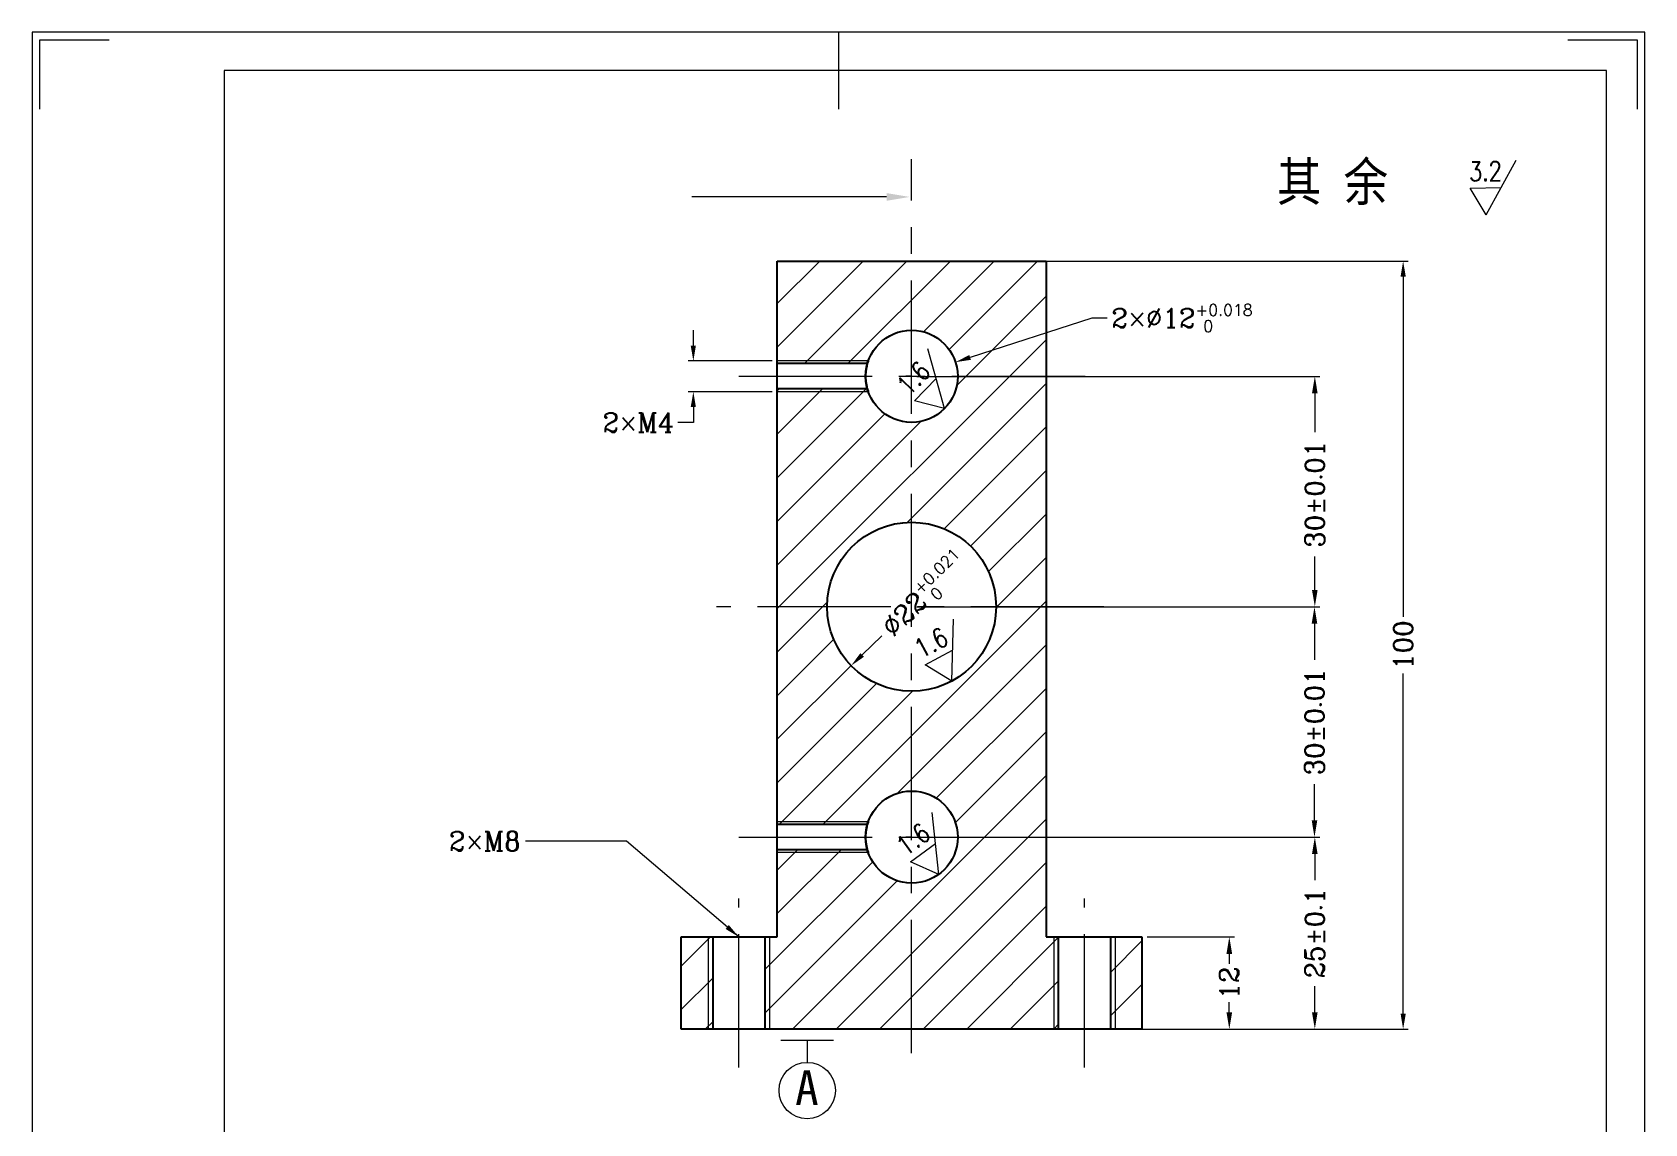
# Model space of a CAD drawing. Header units: millimetres. Extents: x 348 to 7549, y -2121 to -1262.
# Drawn here: x 3531.5 to 3741.5, y -1966.4 to -1824.3 of the extents above; entities that cross this region are included whole.
import ezdxf
from ezdxf.enums import TextEntityAlignment as Align

# ---------------------------------------------------------------- set-up
doc = ezdxf.new("R2010")
doc.units = ezdxf.units.MM
doc.header["$LTSCALE"] = 46.255
doc.header["$PDMODE"] = 3
doc.header["$PDSIZE"] = 8
doc.linetypes.add('CENTER', pattern=[0.6, 0.375, -0.075, 0.075, -0.075])
doc.layers.get('0').update_dxf_attribs({"linetype": 'CONTINUOUS'})
doc.layers.get('Defpoints').update_dxf_attribs({"linetype": 'CONTINUOUS'})
for name, color, linetype, lineweight in [('dim', 82, 'CONTINUOUS', 9), ('中心线', 2, 'CENTER', 13), ('剖面线', 4, 'CONTINUOUS', 13), ('图框_内框线', 5, 'CONTINUOUS', 13), ('图框_外框线', 7, 'CONTINUOUS', 13), ('图框_角线', 5, 'CONTINUOUS', 13), ('尺寸线', 80, 'CONTINUOUS', 13), ('文字', 3, 'CONTINUOUS', 13), ('粗实线', 7, 'CONTINUOUS', 20), ('细实线', 20, 'CONTINUOUS', 13)]:
    doc.layers.add(name, color=color, linetype=linetype, lineweight=lineweight)
doc.styles.add('ROMANC', font='romanc.shx', dxfattribs={"bigfont": 'gbcbig.shx'})
doc.styles.get("Standard").update_dxf_attribs({"font": 'txt', "width": 0.85, "bigfont": 'gbcbig.shx'})
doc.styles.add('TXT08', font='txt.shx', dxfattribs={"width": 0.8, "bigfont": 'gbcbig.shx'})
doc.styles.add('宋体', font='SimSun.ttf')
doc.dimstyles.new('YanXiu', dxfattribs={"dimtxt": 2.5, "dimasz": 2.2, "dimexe": 0.66, "dimexo": 0.66, "dimgap": 0.66, "dimtad": 0, "dimtoh": 1, "dimdsep": 46, "dimtxsty": 'ROMANC', "dimcen": 0, "dimclrd": 256, "dimclre": 131, "dimclrt": 42, "dimazin": 2, "dimtfac": 1, "dimtofl": 0, "dimtmove": 0, "dimatfit": 3, "dimfxl": 1, "dimlwd": 5, "dimlwe": 5, "dimarcsym": 0})

# ---------------------------------------------------------------- blocks, each defined once
blk = doc.blocks.new('*D44')
at = {"layer": 'Defpoints', "color": 0, "transparency": 16777216}
for p in [(3646.02, -1869.06), (3646.02, -1899.06), (3698.53, -1899.06)]:
    blk.add_point(p, dxfattribs=at)
at = {"layer": 'dim', "color": 131, "lineweight": 5, "transparency": 16777216}
for p, q in [((3646.68, -1869.06), (3699.19, -1869.06)), ((3646.68, -1899.06), (3699.19, -1899.06))]:
    blk.add_line(p, q, dxfattribs=at)
at = {"layer": 'dim', "lineweight": 5, "transparency": 16777216}
for p, q in [((3698.53, -1871.26), (3698.53, -1876.31)), ((3698.53, -1896.86), (3698.53, -1892.51))]:
    blk.add_line(p, q, dxfattribs=at)
at = {"layer": 'dim', "transparency": 16777216}
for points in [[(3698.16, -1871.26), (3698.89, -1871.26), (3698.53, -1869.06)], [(3698.16, -1896.86), (3698.89, -1896.86), (3698.53, -1899.06)]]:
    blk.add_solid(points, dxfattribs=at)
at = {"layer": 'dim', "color": 42, "transparency": 16777216, "insert": (3698.53, -1884.41), "char_height": 2.5, "attachment_point": 5, "rotation": 90, "style": 'ROMANC'}
blk.add_mtext('\\A1;30±0.01', dxfattribs=at)
blk = doc.blocks.new('*D45')
at = {"layer": 'Defpoints', "color": 0, "transparency": 16777216}
for p in [(3646.02, -1929.06), (3646.02, -1954.06), (3698.53, -1954.06)]:
    blk.add_point(p, dxfattribs=at)
at = {"layer": 'dim', "color": 131, "lineweight": 5, "transparency": 16777216}
for p, q in [((3646.68, -1929.06), (3699.19, -1929.06)), ((3646.68, -1954.06), (3699.19, -1954.06))]:
    blk.add_line(p, q, dxfattribs=at)
at = {"layer": 'dim', "lineweight": 5, "transparency": 16777216}
for p, q in [((3698.53, -1931.26), (3698.53, -1934.65)), ((3698.53, -1951.86), (3698.53, -1948.47))]:
    blk.add_line(p, q, dxfattribs=at)
at = {"layer": 'dim', "transparency": 16777216}
for points in [[(3698.16, -1931.26), (3698.89, -1931.26), (3698.53, -1929.06)], [(3698.16, -1951.86), (3698.89, -1951.86), (3698.53, -1954.06)]]:
    blk.add_solid(points, dxfattribs=at)
at = {"layer": 'dim', "color": 42, "transparency": 16777216, "insert": (3698.53, -1941.56), "char_height": 2.5, "attachment_point": 5, "rotation": 90, "style": 'ROMANC'}
blk.add_mtext('\\A1;25±0.1', dxfattribs=at)
blk = doc.blocks.new('*D46')
at = {"layer": 'Defpoints', "color": 0, "transparency": 16777216}
for p in [(3676.02, -1942.06), (3676.02, -1954.06), (3687.39, -1954.06)]:
    blk.add_point(p, dxfattribs=at)
at = {"layer": 'dim', "color": 131, "lineweight": 5, "transparency": 16777216}
for p, q in [((3676.68, -1942.06), (3688.05, -1942.06)), ((3676.68, -1954.06), (3688.05, -1954.06))]:
    blk.add_line(p, q, dxfattribs=at)
at = {"layer": 'dim', "lineweight": 5, "transparency": 16777216}
for p, q in [((3687.39, -1944.26), (3687.39, -1945.55)), ((3687.39, -1951.86), (3687.39, -1950.56))]:
    blk.add_line(p, q, dxfattribs=at)
at = {"layer": 'dim', "transparency": 16777216}
for points in [[(3687.02, -1944.26), (3687.76, -1944.26), (3687.39, -1942.06)], [(3687.02, -1951.86), (3687.76, -1951.86), (3687.39, -1954.06)]]:
    blk.add_solid(points, dxfattribs=at)
at = {"layer": 'dim', "color": 42, "transparency": 16777216, "insert": (3687.39, -1948.06), "char_height": 2.5, "attachment_point": 5, "rotation": 90, "style": 'ROMANC'}
blk.add_mtext('12', dxfattribs=at)
blk = doc.blocks.new('*D47')
at = {"layer": 'Defpoints', "color": 0, "transparency": 16777216}
for p in [(3646.02, -1899.06), (3646.02, -1929.06), (3698.48, -1929.06)]:
    blk.add_point(p, dxfattribs=at)
at = {"layer": 'dim', "color": 131, "lineweight": 5, "transparency": 16777216}
for p, q in [((3646.68, -1899.06), (3699.14, -1899.06)), ((3646.68, -1929.06), (3699.14, -1929.06))]:
    blk.add_line(p, q, dxfattribs=at)
at = {"layer": 'dim', "lineweight": 5, "transparency": 16777216}
for p, q in [((3698.48, -1901.26), (3698.48, -1905.95)), ((3698.48, -1926.86), (3698.48, -1922.16))]:
    blk.add_line(p, q, dxfattribs=at)
at = {"layer": 'dim', "transparency": 16777216}
for points in [[(3698.12, -1901.26), (3698.85, -1901.26), (3698.48, -1899.06)], [(3698.12, -1926.86), (3698.85, -1926.86), (3698.48, -1929.06)]]:
    blk.add_solid(points, dxfattribs=at)
at = {"layer": 'dim', "color": 42, "transparency": 16777216, "insert": (3698.48, -1914.06), "char_height": 2.5, "attachment_point": 5, "rotation": 90, "style": 'ROMANC'}
blk.add_mtext('\\A1;30±0.01', dxfattribs=at)
blk = doc.blocks.new('*D52')
at = {"layer": 'Defpoints', "color": 0, "transparency": 16777216}
for p in [(3646.02, -1854.06), (3645.36, -1954.06), (3710.03, -1954.06)]:
    blk.add_point(p, dxfattribs=at)
at = {"layer": 'dim', "color": 131, "lineweight": 5, "transparency": 16777216}
for p, q in [((3646.68, -1854.06), (3710.69, -1854.06)), ((3646.02, -1954.06), (3710.69, -1954.06))]:
    blk.add_line(p, q, dxfattribs=at)
at = {"layer": 'dim', "lineweight": 5, "transparency": 16777216}
for p, q in [((3710.03, -1856.06), (3710.03, -1900.36)), ((3710.03, -1952.06), (3710.03, -1907.75))]:
    blk.add_line(p, q, dxfattribs=at)
at = {"layer": 'dim', "transparency": 16777216}
for points in [[(3709.7, -1856.06), (3710.37, -1856.06), (3710.03, -1854.06)], [(3709.7, -1952.06), (3710.37, -1952.06), (3710.03, -1954.06)]]:
    blk.add_solid(points, dxfattribs=at)
at = {"layer": 'dim', "color": 42, "transparency": 16777216, "insert": (3710.03, -1904.06), "char_height": 2.5, "attachment_point": 5, "rotation": 90, "style": 'ROMANC'}
blk.add_mtext('100', dxfattribs=at)
blk = doc.blocks.new('*D53')
at = {"layer": 'Defpoints', "color": 0, "transparency": 16777216}
for p in [(3653.9, -1891.38), (3638.14, -1906.73)]:
    blk.add_point(p, dxfattribs=at)
at = {"layer": 'dim', "lineweight": 5, "transparency": 16777216}
blk.add_line((3642.14, -1902.84), (3639.58, -1905.34), dxfattribs=at)
at = {"layer": 'dim', "transparency": 16777216}
blk.add_solid([(3639.34, -1905.1), (3639.81, -1905.58), (3638.14, -1906.73)], dxfattribs=at)
at = {"layer": 'dim', "color": 42, "transparency": 16777216, "insert": (3647.7, -1897.41), "char_height": 2.5, "attachment_point": 5, "rotation": 44.273, "style": 'ROMANC'}
blk.add_mtext('\\A1;∅22{\\H1.500000;\\S+0.021^  0;}', dxfattribs=at)
blk = doc.blocks.new('*D54')
at = {"layer": 'Defpoints', "color": 0, "transparency": 16777216}
for p in [(3651.73, -1867.21), (3640.31, -1870.9)]:
    blk.add_point(p, dxfattribs=at)
at = {"layer": 'dim', "lineweight": 5, "transparency": 16777216}
for p, q in [((3669.48, -1861.47), (3653.63, -1866.59)), ((3671.48, -1861.47), (3669.48, -1861.47))]:
    blk.add_line(p, q, dxfattribs=at)
at = {"layer": 'dim', "transparency": 16777216}
blk.add_solid([(3653.53, -1866.28), (3653.73, -1866.91), (3651.73, -1867.21)], dxfattribs=at)
at = {"layer": 'dim', "color": 42, "transparency": 16777216, "insert": (3681.24, -1861.47), "char_height": 2.5, "attachment_point": 5, "style": 'ROMANC'}
blk.add_mtext('\\A1;2×∅12{\\H1.500000;\\S+0.018^  0;}', dxfattribs=at)
blk = doc.blocks.new('*D55')
at = {"layer": 'Defpoints', "color": 0, "transparency": 16777216}
for p in [(3628.52, -1867.06), (3617.59, -1871.06), (3628.52, -1871.06)]:
    blk.add_point(p, dxfattribs=at)
at = {"layer": 'dim', "lineweight": 5, "transparency": 16777216}
for p, q in [((3617.59, -1865.06), (3617.59, -1863.06)), ((3617.59, -1873.06), (3617.59, -1875.06)), ((3617.59, -1875.06), (3615.59, -1875.06))]:
    blk.add_line(p, q, dxfattribs=at)
at = {"layer": 'dim', "color": 131, "lineweight": 5, "transparency": 16777216}
for p, q in [((3627.86, -1867.06), (3616.93, -1867.06)), ((3627.86, -1871.06), (3616.93, -1871.06))]:
    blk.add_line(p, q, dxfattribs=at)
at = {"layer": 'dim', "transparency": 16777216}
for points in [[(3617.25, -1865.06), (3617.92, -1865.06), (3617.59, -1867.06)], [(3617.25, -1873.06), (3617.92, -1873.06), (3617.59, -1871.06)]]:
    blk.add_solid(points, dxfattribs=at)
at = {"layer": 'dim', "color": 42, "transparency": 16777216, "insert": (3610.44, -1875.06), "char_height": 2.5, "attachment_point": 5, "style": 'ROMANC'}
blk.add_mtext('2×M4', dxfattribs=at)

msp = doc.modelspace()

# ---------------------------------------------------------------- hatches: boundary and pattern name
at = {"layer": '剖面线', "linetype": 'Continuous'}
h = msp.add_hatch(dxfattribs=at)
h.set_pattern_fill('A', color=256, scale=4.011471, angle=45, style=0, pattern_type=0)
h.set_pattern_definition([(45, (3445.862, -2320.2284), (-2.83654, 2.83654), [])])
edge = h.paths.add_edge_path()
edge.add_spline(control_points=[(3652.01949, -1869.05535), (3652.01949, -1878.35633), (3642.80859, -1879.64773), (3640.25082, -1870.70535)], knot_values=[0, 0, 0, 0, 1, 1, 1, 1], weights=[1, 0.425896554, 0.425896554, 1], degree=3, periodic=0)
edge.add_spline(control_points=[(3640.25082, -1867.40535), (3642.80859, -1858.46297), (3652.01949, -1859.75437), (3652.01949, -1869.05535)], knot_values=[0, 0, 0, 0, 1, 1, 1, 1], weights=[1, 0.425896554, 0.425896554, 1], degree=3, periodic=0)
edge.add_line((3640.25082, -1867.40535), (3628.51949, -1867.40535))
edge.add_line((3628.51949, -1867.40535), (3628.51949, -1854.05535))
edge.add_line((3628.51949, -1854.05535), (3663.51949, -1854.05535))
edge.add_line((3663.51949, -1854.05535), (3663.51949, -1942.05535))
edge.add_line((3663.51949, -1942.05535), (3665.11949, -1942.05535))
edge.add_line((3665.11949, -1942.05535), (3665.11949, -1954.05535))
edge.add_line((3665.11949, -1954.05535), (3626.91949, -1954.05535))
edge.add_line((3626.91949, -1942.05535), (3626.91949, -1954.05535))
edge.add_line((3626.91949, -1942.05535), (3628.51949, -1942.05535))
edge.add_line((3628.51949, -1942.05535), (3628.51949, -1930.70535))
edge.add_line((3640.25082, -1930.70535), (3628.51949, -1930.70535))
edge.add_spline(control_points=[(3652.01949, -1929.05535), (3652.01949, -1938.35633), (3642.80859, -1939.64773), (3640.25082, -1930.70535)], knot_values=[0, 0, 0, 0, 1, 1, 1, 1], weights=[1, 0.425896554, 0.425896554, 1], degree=3, periodic=0)
edge.add_spline(control_points=[(3640.25082, -1927.40535), (3642.80859, -1918.46297), (3652.01949, -1919.75437), (3652.01949, -1929.05535)], knot_values=[0, 0, 0, 0, 1, 1, 1, 1], weights=[1, 0.425896554, 0.425896554, 1], degree=3, periodic=0)
edge.add_line((3640.25082, -1927.40535), (3628.51949, -1927.40535))
edge.add_line((3628.51949, -1927.40535), (3628.51949, -1870.70535))
edge.add_line((3640.25082, -1870.70535), (3628.51949, -1870.70535))
edge.add_spline(control_points=[(3657.01949, -1899.05535), (3657.01949, -1921.05535), (3635.01949, -1921.05535), (3635.01949, -1899.05535)], knot_values=[0, 0, 0, 0, 1, 1, 1, 1], weights=[1, 0.333333333, 0.333333333, 1], degree=3, periodic=0)
edge.add_spline(control_points=[(3635.01949, -1899.05535), (3635.01949, -1877.05535), (3657.01949, -1877.05535), (3657.01949, -1899.05535)], knot_values=[0, 0, 0, 0, 1, 1, 1, 1], weights=[1, 0.333333333, 0.333333333, 1], degree=3, periodic=0)
edge = h.paths.add_edge_path()
edge.add_line((3676.01949, -1954.05535), (3671.91949, -1954.05535))
edge.add_line((3671.91949, -1942.05535), (3671.91949, -1954.05535))
edge.add_line((3671.91949, -1942.05535), (3676.01949, -1942.05535))
edge.add_line((3676.01949, -1942.05535), (3676.01949, -1954.05535))
h.paths.add_polyline_path([(3620.11949, -1954.05535), (3616.01949, -1954.05535), (3616.01949, -1942.05535), (3620.11949, -1942.05535)])

# ---------------------------------------------------------------- linework, layer by layer
at = {"color": 7, "linetype": 'Continuous'}
for p, q in [((3628.51949, -1867.40535), (3628.51949, -1854.05535)), ((3628.51949, -1854.05535), (3663.51949, -1854.05535)), ((3628.51949, -1942.05535), (3628.51949, -1854.05535)), ((3628.51949, -1854.05535), (3663.51949, -1854.05535)), ((3663.51949, -1854.05535), (3663.51949, -1942.05535)), ((3663.51949, -1854.05535), (3663.51949, -1942.05535)), ((3640.25082, -1867.40535), (3628.51949, -1867.40535)), ((3640.25082, -1867.40535), (3628.51949, -1867.40535)), ((3628.51949, -1927.40535), (3628.51949, -1870.70535)), ((3640.25082, -1870.70535), (3628.51949, -1870.70535)), ((3640.25082, -1870.70535), (3628.51949, -1870.70535)), ((3640.25082, -1927.40535), (3628.51949, -1927.40535)), ((3640.25082, -1927.40535), (3628.51949, -1927.40535)), ((3628.51949, -1942.05535), (3628.51949, -1930.70535)), ((3640.25082, -1930.70535), (3628.51949, -1930.70535)), ((3640.25082, -1930.70535), (3628.51949, -1930.70535)), ((3616.01949, -1954.05535), (3616.01949, -1942.05535)), ((3616.01949, -1942.05535), (3620.11949, -1942.05535)), ((3616.01949, -1942.05535), (3628.51949, -1942.05535)), ((3616.01949, -1954.05535), (3616.01949, -1942.05535)), ((3620.11949, -1942.05535), (3620.11949, -1954.05535)), ((3620.11949, -1942.05535), (3620.11949, -1954.05535)), ((3626.91949, -1942.05535), (3626.91949, -1954.05535)), ((3626.91949, -1942.05535), (3628.51949, -1942.05535)), ((3626.91949, -1942.05535), (3626.91949, -1954.05535)), ((3663.51949, -1942.05535), (3665.11949, -1942.05535)), ((3663.51949, -1942.05535), (3676.01949, -1942.05535)), ((3665.11949, -1942.05535), (3665.11949, -1954.05535)), ((3665.11949, -1942.05535), (3665.11949, -1954.05535)), ((3671.91949, -1942.05535), (3671.91949, -1954.05535)), ((3671.91949, -1942.05535), (3676.01949, -1942.05535)), ((3671.91949, -1942.05535), (3671.91949, -1954.05535)), ((3676.01949, -1942.05535), (3676.01949, -1954.05535)), ((3676.01949, -1942.05535), (3676.01949, -1954.05535)), ((3620.11949, -1954.05535), (3616.01949, -1954.05535)), ((3676.01949, -1954.05535), (3616.01949, -1954.05535)), ((3665.11949, -1954.05535), (3626.91949, -1954.05535)), ((3676.01949, -1954.05535), (3671.91949, -1954.05535))]:
    msp.add_line(p, q, dxfattribs=at)
for centre, radius in [((3646.01949, -1869.05535), 6), ((3646.01949, -1899.05535), 11), ((3646.01949, -1929.05535), 6)]:
    msp.add_circle(centre, radius, dxfattribs=at)
at = {"color": 2, "linetype": 'Continuous'}
for points, start_tangent, end_tangent in [([(3640.25093, -1867.40499), (3640.27582, -1867.32031), (3640.33934, -1867.12248), (3640.36263, -1867.05535), (3640.33929, -1867.12264), (3640.27568, -1867.3208), (3640.18916, -1867.63856), (3640.10326, -1868.05624), (3640.04142, -1868.54273), (3640.01949, -1869.05535)], (0.275063298, 0.961426119), (0, -1)), ([(3640.01949, -1869.05535), (3640.04145, -1869.56823), (3640.10334, -1870.05498), (3640.18923, -1870.47243), (3640.27576, -1870.79019), (3640.33931, -1870.98812), (3640.36263, -1871.05535), (3640.33933, -1870.98819), (3640.27579, -1870.79029), (3640.25092, -1870.70569)], (0, -1), (-0.275067826, 0.961424823)), ([(3640.25093, -1927.40499), (3640.27582, -1927.32031), (3640.33934, -1927.12248), (3640.36263, -1927.05535), (3640.33929, -1927.12264), (3640.27568, -1927.3208), (3640.18916, -1927.63856), (3640.10326, -1928.05624), (3640.04142, -1928.54273), (3640.01949, -1929.05535)], (0.275063298, 0.961426119), (0, -1)), ([(3640.01949, -1929.05535), (3640.04145, -1929.56823), (3640.10334, -1930.05498), (3640.18923, -1930.47243), (3640.27576, -1930.79019), (3640.33931, -1930.98812), (3640.36263, -1931.05535), (3640.33933, -1930.98819), (3640.27579, -1930.79029), (3640.25092, -1930.70569)], (0, -1), (-0.275067826, 0.961424823))]:
    msp.add_spline(points, degree=3, dxfattribs=dict(at, start_tangent=start_tangent, end_tangent=end_tangent))
at = {"layer": 'dim'}
for p, q in [((3720.85982, -1848.00854), (3724.76766, -1840.93309)), ((3718.77302, -1844.54753), (3722.81374, -1844.47082)), ((3720.85982, -1848.00854), (3718.77302, -1844.54753)), ((3650.30776, -1873.25186), (3648.13144, -1865.46746)), ((3646.39293, -1872.24813), (3649.2196, -1869.35966)), ((3650.30776, -1873.25186), (3646.39293, -1872.24813)), ((3651.23711, -1908.73917), (3651.47469, -1900.65976)), ((3647.79801, -1906.61645), (3651.3559, -1904.69947)), ((3651.23711, -1908.73917), (3647.79801, -1906.61645)), ((3649.54678, -1933.90903), (3648.70092, -1925.87051)), ((3645.85453, -1932.26567), (3649.12385, -1929.88977)), ((3649.54678, -1933.90903), (3645.85453, -1932.26567))]:
    msp.add_line(p, q, dxfattribs=at)
at = {"layer": '中心线'}
for p, q in [((3646.01949, -1957.1886), (3646.01949, -1840.76226)), ((3623.51949, -1869.05535), (3669.1146, -1869.05535)), ((3646.01949, -1869.05535), (3645.25182, -1869.05535)), ((3671.05421, -1899.05535), (3620.59224, -1899.05535)), ((3623.51949, -1929.05535), (3656.28137, -1929.05535)), ((3646.01949, -1929.05535), (3645.25182, -1929.05535)), ((3623.51949, -1959.05535), (3623.51949, -1937.05535)), ((3668.51949, -1959.05535), (3668.51949, -1937.05535))]:
    msp.add_line(p, q, dxfattribs=at)
at = {"layer": '图框_内框线'}
msp.add_lwpolyline([(3636.49501, -1824.25676), (3636.49501, -1834.25676)], dxfattribs=at)
msp.add_lwpolyline([(3556.49501, -2116.25676), (3736.49501, -2116.25676), (3736.49501, -1829.25676), (3556.49501, -1829.25676)], close=True, dxfattribs=at)
at = {"layer": '图框_外框线'}
msp.add_lwpolyline([(3531.49501, -2121.25676), (3741.49501, -2121.25676), (3741.49501, -1824.25676), (3531.49501, -1824.25676)], close=True, dxfattribs=at)
at = {"layer": '图框_角线', "flags": 128}
for points in [[(3532.49501, -1834.25676), (3532.49501, -1825.25676), (3541.49501, -1825.25676)], [(3731.49501, -1825.25676), (3740.49501, -1825.25676), (3740.49501, -1834.25676)]]:
    msp.add_lwpolyline(points, dxfattribs=at)
at = {"layer": '尺寸线'}
msp.add_lwpolyline([(3642.76202, -1845.69843), (3617.37577, -1845.69843)], dxfattribs=at)
msp.add_solid([(3642.76202, -1845.19843), (3645.76202, -1845.69843), (3642.76202, -1846.19843)], dxfattribs=at)
at = {"layer": '粗实线'}
for p, q in [((3628.9949, -1955.48997), (3635.85334, -1955.48997)), ((3632.42412, -1955.48997), (3632.42412, -1958.38289))]:
    msp.add_line(p, q, dxfattribs=at)
at = {"layer": '细实线', "linetype": 'Continuous'}
for p, q in [((3640.36261, -1867.05535), (3628.51949, -1867.05535)), ((3640.36262, -1871.05535), (3628.51949, -1871.05535)), ((3640.36261, -1927.05535), (3628.51949, -1927.05535)), ((3640.36262, -1931.05535), (3628.51949, -1931.05535)), ((3619.51949, -1942.05535), (3619.51949, -1954.05535)), ((3627.51949, -1942.05535), (3627.51949, -1954.05535)), ((3664.51949, -1942.05535), (3664.51949, -1954.05535)), ((3672.51949, -1942.05535), (3672.51949, -1954.05535))]:
    msp.add_line(p, q, dxfattribs=at)
at = {"layer": '细实线'}
msp.add_circle((3632.42412, -1962.05039), 3.6675, dxfattribs=at)

# ---------------------------------------------------------------- texts
at = {"layer": 'dim', "style": 'TXT08', "width": 0.8}
for s, rotation, p in [('3.2', 1.0876714, (3720.75241, -1842.35153)), ('1.6', 45.6196135, (3646.26389, -1869.29453)), ('1.6', 28.3156907, (3648.55334, -1903.75814)), ('1.6', 36.0068586, (3646.22052, -1929.33198))]:
    msp.add_text(s, height=2.5, rotation=rotation, dxfattribs=at).set_placement(p, align=Align.MIDDLE)
at = {"layer": 'dim', "color": 42, "insert": (3595.08676, -1930.81924), "char_height": 2.5, "attachment_point": 9, "style": 'ROMANC'}
msp.add_mtext('2×M8', dxfattribs=at)
at = {"layer": '文字', "insert": (3693.58762, -1841.209), "char_height": 5, "width": 46.5466241, "attachment_point": 1}
msp.add_mtext('{\\fSimSun|b0|i0|c134|p2;其 余} ', dxfattribs=at)
at = {"layer": '细实线', "insert": (3630.84869, -1959.42165), "char_height": 4.5, "width": 10.3950175, "attachment_point": 1, "style": '宋体'}
msp.add_mtext('A', dxfattribs=at)

# ---------------------------------------------------------------- dimensions: what is measured, and where the dimension line sits
at = {"layer": 'dim'}
for base, p1, p2, override, picture, middle in [((3710.03284, -1954.05535), (3646.01949, -1854.05535), (3645.35949, -1954.05535), {"dimasz": 2}, '*D52', (3710.03284, -1904.05535)), ((3698.52659, -1899.05535), (3646.01949, -1869.05535), (3646.01949, -1899.05535), {"dimgap": 0.66, "dimtol": 1, "dimlim": 0, "dimtp": 0.01, "dimtm": 0.01, "dimtfac": 1, "dimtdec": 3, "dimtolj": 1}, '*D44', (3698.52659, -1884.40727)), ((3698.48222, -1929.05535), (3646.01949, -1899.05535), (3646.01949, -1929.05535), {"dimgap": 0.66, "dimtol": 1, "dimlim": 0, "dimtp": 0.01, "dimtm": 0.01, "dimtfac": 1, "dimtdec": 3, "dimtolj": 1}, '*D47', (3698.48222, -1914.05535)), ((3698.52659, -1954.05535), (3646.01949, -1929.05535), (3646.01949, -1954.05535), {"dimgap": 0.66, "dimtol": 1, "dimlim": 0, "dimtp": 0.1, "dimtm": 0.1, "dimtfac": 1, "dimtdec": 3, "dimtolj": 1}, '*D45', (3698.52659, -1941.55535))]:
    dim = msp.add_linear_dim(base=base, p1=p1, p2=p2, angle=90, dimstyle='YanXiu', override=override, dxfattribs=at)
    dim.commit()
    dim.dimension.update_dxf_attribs({"geometry": picture, "text_midpoint": middle, "dimtype": 160})
dim = msp.add_diameter_dim_2p(p1=(3640.31052, -1870.90135), p2=(3651.72845, -1867.20935), text='2×<>', dimstyle='YanXiu', override={"dimasz": 2, "dimgap": 0.66, "dimtol": 1, "dimlim": 0, "dimtp": 0.018, "dimtm": 0, "dimtfac": 0.6, "dimtdec": 3, "dimtolj": 1}, dxfattribs=at)
dim.commit()
dim.dimension.update_dxf_attribs({"geometry": '*D54', "text_midpoint": (3681.24369, -1861.46832), "dimtype": 163})
dim = msp.add_linear_dim(base=(3617.58522, -1871.05535), p1=(3628.51949, -1867.05535), p2=(3628.51949, -1871.05535), angle=90, text='2×M<>', dimstyle='YanXiu', override={"dimasz": 2}, dxfattribs=at)
dim.commit()
dim.dimension.update_dxf_attribs({"geometry": '*D55', "text_midpoint": (3610.44386, -1875.05535)})
dim = msp.add_diameter_dim_2p(p1=(3653.89572, -1891.37649), p2=(3638.14325, -1906.73421), dimstyle='YanXiu', override={"dimasz": 2, "dimgap": 0.66, "dimtol": 1, "dimlim": 0, "dimtp": 0.021, "dimtm": 0, "dimtfac": 0.6, "dimtdec": 3, "dimtolj": 1}, dxfattribs=at)
dim.commit()
dim.dimension.update_dxf_attribs({"geometry": '*D53', "text_midpoint": (3647.70248, -1897.41453), "dimtype": 163})
dim = msp.add_linear_dim(base=(3687.39148, -1954.05535), p1=(3676.01949, -1942.05535), p2=(3676.01949, -1954.05535), angle=90, dimstyle='YanXiu', dxfattribs=at)
dim.commit()
dim.dimension.update_dxf_attribs({"geometry": '*D46', "text_midpoint": (3687.39148, -1948.05535), "dimtype": 160})

# ---------------------------------------------------------------- leaders
at = {"layer": 'dim', "annotation_type": 0, "has_hookline": 1, "hookline_direction": 1, "text_width": 8.84366}
msp.add_leader([(3623.51949, -1942.05535), (3608.87706, -1929.56924), (3595.74676, -1929.56924)], dimstyle='YanXiu', override={"dimasz": 2, "dimgap": 0.66, "dimtad": 0}, dxfattribs=at)

doc.saveas('drawing.dxf')
